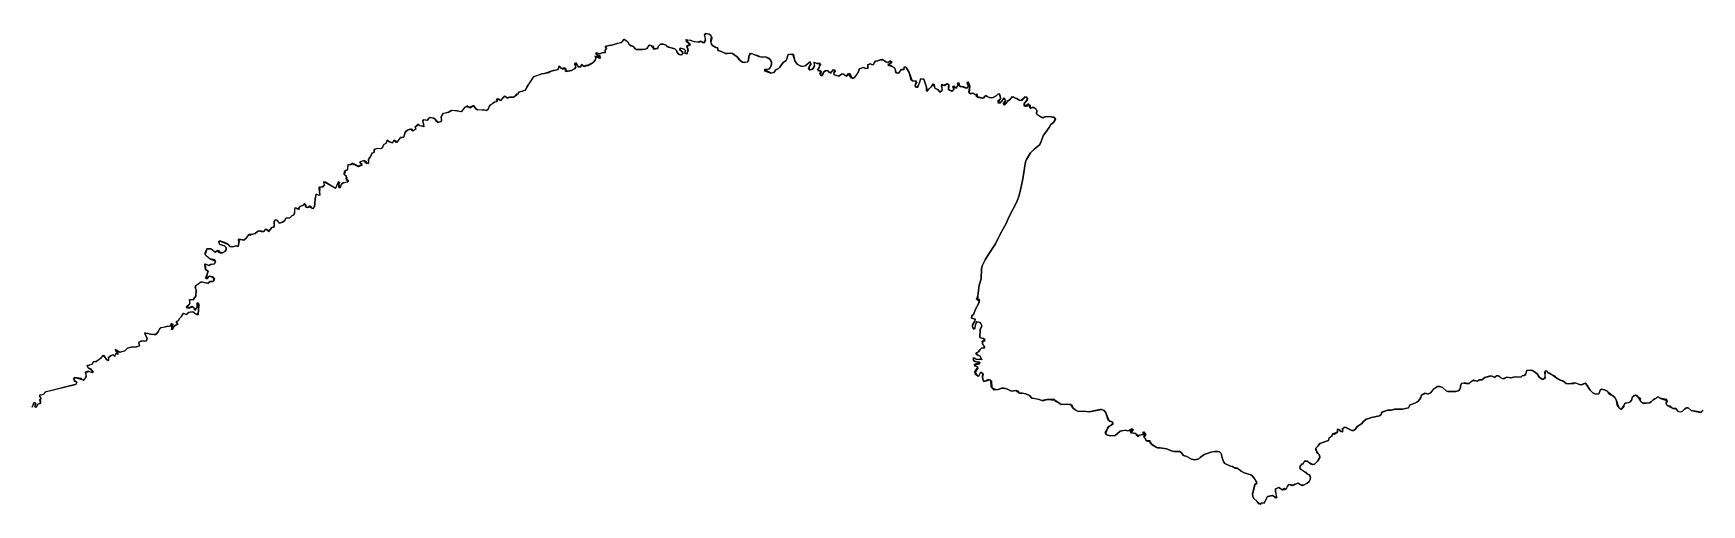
# Model space of a CAD drawing. Extents: x -74 to -34.8, y -33.8 to 5.3.
# Drawn here: x -45.048 to -42.984, y -14.816 to -14.233 of the extents above; entities that cross this region are included whole.
import ezdxf

# ---------------------------------------------------------------- set-up
doc = ezdxf.new("R2010")
doc.units = 0
doc.header["$LTSCALE"] = 2
doc.layers.add('UFEBRASIL', color=7, linetype='Continuous')

msp = doc.modelspace()

# ---------------------------------------------------------------- linework, layer by layer
at = {"layer": 'UFEBRASIL'}
for points in [[(-45.0494, -14.6953), (-45.0468, -14.6897), (-45.0458, -14.6898), (-45.0459, -14.6928), (-45.046, -14.6951), (-45.0438, -14.695), (-45.0424, -14.6916), (-45.0392, -14.6901), (-45.0387, -14.6882), (-45.04, -14.6858), (-45.0382, -14.6842), (-45.0397, -14.6826), (-45.0395, -14.6799), (-45.0374, -14.68), (-45.0353, -14.6795), (-45.0319, -14.6762), (-44.9944, -14.6667), (-44.994, -14.6647), (-44.998, -14.661), (-44.9966, -14.6588), (-44.9879, -14.6613), (-44.9859, -14.6621), (-44.9848, -14.6613), (-44.9826, -14.6577), (-44.9824, -14.652), (-44.9785, -14.6512), (-44.9739, -14.6521), (-44.9755, -14.6498), (-44.9764, -14.6483), (-44.9793, -14.647), (-44.9813, -14.6446), (-44.9806, -14.6435), (-44.9751, -14.6421), (-44.9729, -14.6388), (-44.9702, -14.6389), (-44.966, -14.6358), (-44.9642, -14.6348), (-44.9606, -14.6317), (-44.9599, -14.6321), (-44.9589, -14.6342), (-44.9553, -14.6381), (-44.9545, -14.6367), (-44.9548, -14.634), (-44.9515, -14.6316), (-44.9491, -14.6309), (-44.9465, -14.6324), (-44.946, -14.6292), (-44.943, -14.6287), (-44.9466, -14.6237), (-44.9441, -14.6252), (-44.9401, -14.6276), (-44.9384, -14.6267), (-44.9346, -14.6259), (-44.9315, -14.6226), (-44.9258, -14.6209), (-44.9222, -14.6208), (-44.9192, -14.6199), (-44.9167, -14.6197), (-44.917, -14.6147), (-44.9137, -14.6136), (-44.9102, -14.6139), (-44.908, -14.6134), (-44.9072, -14.6099), (-44.9096, -14.6056), (-44.9095, -14.6033), (-44.9029, -14.6052), (-44.8985, -14.6057), (-44.8965, -14.6055), (-44.8934, -14.6024), (-44.891, -14.5977), (-44.89, -14.5971), (-44.8843, -14.5962), (-44.8817, -14.5953), (-44.8781, -14.5949), (-44.8753, -14.5923), (-44.8753, -14.5929), (-44.877, -14.5992), (-44.8752, -14.5991), (-44.8735, -14.5954), (-44.8715, -14.5941), (-44.8697, -14.5923), (-44.8708, -14.5915), (-44.8708, -14.5894), (-44.8688, -14.5886), (-44.867, -14.5859), (-44.8646, -14.5833), (-44.862, -14.5792), (-44.859, -14.5809), (-44.855, -14.5779), (-44.8507, -14.5776), (-44.8454, -14.5809), (-44.8434, -14.5808), (-44.8437, -14.5773), (-44.8439, -14.5663), (-44.8456, -14.5667), (-44.8457, -14.5725), (-44.8484, -14.575), (-44.8488, -14.573), (-44.8518, -14.5709), (-44.8568, -14.5732), (-44.8588, -14.5715), (-44.8541, -14.5671), (-44.8542, -14.5623), (-44.85, -14.5628), (-44.8486, -14.5601), (-44.8469, -14.558), (-44.8463, -14.5506), (-44.8471, -14.5455), (-44.8425, -14.5416), (-44.8385, -14.5405), (-44.8314, -14.5421), (-44.8291, -14.5399), (-44.8264, -14.5401), (-44.8244, -14.5394), (-44.825, -14.535), (-44.8264, -14.5342), (-44.83, -14.5334), (-44.8339, -14.5364), (-44.8349, -14.5359), (-44.8327, -14.531), (-44.8318, -14.5271), (-44.8347, -14.5253), (-44.8357, -14.5203), (-44.8351, -14.5181), (-44.8309, -14.5203), (-44.8286, -14.5191), (-44.8239, -14.5181), (-44.8226, -14.5148), (-44.8234, -14.5133), (-44.8297, -14.512), (-44.8352, -14.5065), (-44.8355, -14.5046), (-44.8332, -14.4998), (-44.8279, -14.4997), (-44.8225, -14.5036), (-44.82, -14.5015), (-44.819, -14.5017), (-44.8164, -14.5049), (-44.8138, -14.5047), (-44.8108, -14.5031), (-44.8092, -14.5007), (-44.8092, -14.4979), (-44.8115, -14.4959), (-44.8171, -14.4942), (-44.8183, -14.4902), (-44.8156, -14.4907), (-44.8067, -14.4942), (-44.8048, -14.4966), (-44.8013, -14.4973), (-44.7968, -14.4961), (-44.7943, -14.4966), (-44.7933, -14.4903), (-44.7944, -14.4879), (-44.7908, -14.4881), (-44.7876, -14.4889), (-44.7848, -14.4865), (-44.7809, -14.4821), (-44.7798, -14.4828), (-44.778, -14.4817), (-44.7733, -14.4807), (-44.7694, -14.4773), (-44.766, -14.4783), (-44.7628, -14.4782), (-44.7603, -14.4752), (-44.759, -14.4756), (-44.7567, -14.4784), (-44.7546, -14.4753), (-44.7529, -14.4732), (-44.7495, -14.4718), (-44.7498, -14.4659), (-44.7478, -14.4633), (-44.7452, -14.4663), (-44.7434, -14.4677), (-44.7397, -14.4666), (-44.7369, -14.4646), (-44.7352, -14.4614), (-44.7307, -14.4613), (-44.7279, -14.4587), (-44.7257, -14.4576), (-44.7246, -14.4556), (-44.7238, -14.4491), (-44.7229, -14.4488), (-44.7191, -14.451), (-44.7181, -14.4473), (-44.715, -14.4459), (-44.7119, -14.4441), (-44.7107, -14.4451), (-44.7106, -14.4481), (-44.7085, -14.4486), (-44.7043, -14.4471), (-44.7039, -14.4492), (-44.7013, -14.4498), (-44.7002, -14.4471), (-44.6996, -14.4435), (-44.6994, -14.4376), (-44.6982, -14.432), (-44.6935, -14.4331), (-44.6931, -14.4326), (-44.6938, -14.4295), (-44.6942, -14.4235), (-44.694, -14.4228), (-44.6892, -14.4228), (-44.6875, -14.4199), (-44.6884, -14.4167), (-44.6865, -14.4168), (-44.6742, -14.4245), (-44.6732, -14.4238), (-44.6718, -14.4192), (-44.6686, -14.417), (-44.6699, -14.4198), (-44.6693, -14.424), (-44.668, -14.4239), (-44.6667, -14.4196), (-44.6648, -14.4181), (-44.658, -14.4164), (-44.6579, -14.4155), (-44.6607, -14.4133), (-44.6604, -14.4093), (-44.6634, -14.4077), (-44.663, -14.4037), (-44.6623, -14.4026), (-44.6589, -14.4016), (-44.6584, -14.3954), (-44.6559, -14.3956), (-44.6513, -14.3939), (-44.65, -14.3955), (-44.6487, -14.3969), (-44.6446, -14.3966), (-44.6412, -14.3952), (-44.6442, -14.3928), (-44.6421, -14.3911), (-44.6365, -14.3909), (-44.6354, -14.3943), (-44.633, -14.3934), (-44.6334, -14.3896), (-44.6314, -14.3865), (-44.6302, -14.3848), (-44.6286, -14.3808), (-44.6258, -14.3799), (-44.6256, -14.3761), (-44.6225, -14.3755), (-44.6166, -14.3751), (-44.6156, -14.3741), (-44.6142, -14.3708), (-44.6114, -14.3691), (-44.6096, -14.3656), (-44.6074, -14.3672), (-44.6037, -14.3686), (-44.601, -14.3653), (-44.6004, -14.3655), (-44.5974, -14.3679), (-44.5966, -14.3657), (-44.5932, -14.3618), (-44.5918, -14.3619), (-44.5897, -14.3614), (-44.5882, -14.3567), (-44.5871, -14.3544), (-44.5851, -14.3527), (-44.58, -14.3513), (-44.5775, -14.3538), (-44.5745, -14.3509), (-44.5756, -14.3486), (-44.5712, -14.3458), (-44.5698, -14.3475), (-44.5643, -14.3472), (-44.5661, -14.3414), (-44.5646, -14.3397), (-44.5599, -14.3405), (-44.5572, -14.337), (-44.5527, -14.3379), (-44.5508, -14.3394), (-44.5475, -14.3432), (-44.5435, -14.3422), (-44.5427, -14.3405), (-44.5433, -14.3369), (-44.5405, -14.3318), (-44.5338, -14.3307), (-44.5292, -14.3281), (-44.5235, -14.3288), (-44.518, -14.3298), (-44.5138, -14.3245), (-44.5098, -14.3233), (-44.5075, -14.3253), (-44.5034, -14.3223), (-44.5005, -14.3266), (-44.4984, -14.3277), (-44.4915, -14.3275), (-44.4872, -14.3285), (-44.4852, -14.327), (-44.4831, -14.3221), (-44.4796, -14.3196), (-44.4774, -14.3184), (-44.4734, -14.3168), (-44.475, -14.3143), (-44.4722, -14.3142), (-44.4696, -14.3165), (-44.4677, -14.3142), (-44.4672, -14.3124), (-44.4638, -14.3107), (-44.4612, -14.3135), (-44.4589, -14.3119), (-44.4536, -14.312), (-44.4502, -14.3082), (-44.4499, -14.3079), (-44.4479, -14.3085), (-44.4476, -14.3059), (-44.4427, -14.3048), (-44.4389, -14.3028), (-44.4374, -14.2999), (-44.4363, -14.2977), (-44.4324, -14.2926), (-44.4286, -14.2866), (-44.4189, -14.2831), (-44.4154, -14.2827), (-44.4102, -14.2815), (-44.4078, -14.2799), (-44.3986, -14.2777), (-44.3972, -14.2735), (-44.3932, -14.2775), (-44.39, -14.2761), (-44.3893, -14.2775), (-44.3885, -14.2805), (-44.3822, -14.2791), (-44.3785, -14.2772), (-44.3768, -14.2751), (-44.3775, -14.27), (-44.3755, -14.2707), (-44.3737, -14.2747), (-44.3707, -14.2745), (-44.3698, -14.2716), (-44.3663, -14.274), (-44.3628, -14.2731), (-44.3616, -14.2728), (-44.3554, -14.2691), (-44.3529, -14.2662), (-44.3521, -14.2639), (-44.3513, -14.2613), (-44.3472, -14.264), (-44.3462, -14.2614), (-44.3519, -14.2586), (-44.3511, -14.2573), (-44.3495, -14.2575), (-44.3475, -14.2585), (-44.3441, -14.2572), (-44.3402, -14.2567), (-44.3404, -14.254), (-44.339, -14.2518), (-44.3406, -14.2494), (-44.3356, -14.2482), (-44.3326, -14.2479), (-44.3257, -14.2455), (-44.3198, -14.2442), (-44.3165, -14.2403), (-44.3124, -14.2435), (-44.3103, -14.2474), (-44.309, -14.2484), (-44.3053, -14.2496), (-44.3023, -14.2532), (-44.2941, -14.2531), (-44.2908, -14.2527), (-44.2888, -14.2519), (-44.2857, -14.2477), (-44.2844, -14.2477), (-44.281, -14.2513), (-44.2805, -14.2528), (-44.2755, -14.2517), (-44.2745, -14.2489), (-44.272, -14.2466), (-44.2686, -14.2466), (-44.2652, -14.2478), (-44.262, -14.2502), (-44.2544, -14.2521), (-44.2521, -14.2545), (-44.2502, -14.2587), (-44.2456, -14.2596), (-44.2444, -14.2571), (-44.2455, -14.255), (-44.2486, -14.2521), (-44.2463, -14.2515), (-44.2429, -14.2528), (-44.241, -14.2542), (-44.2419, -14.2577), (-44.2387, -14.258), (-44.2376, -14.2523), (-44.2396, -14.2485), (-44.239, -14.248), (-44.2351, -14.2469), (-44.2384, -14.2436), (-44.2406, -14.2407), (-44.2354, -14.2414), (-44.2305, -14.2434), (-44.2242, -14.2439), (-44.2214, -14.2431), (-44.2201, -14.2445), (-44.2181, -14.245), (-44.2162, -14.2402), (-44.2176, -14.2344), (-44.2153, -14.2332), (-44.2118, -14.2341), (-44.209, -14.2372), (-44.2087, -14.2391), (-44.2098, -14.2446), (-44.2091, -14.2467), (-44.2076, -14.2482), (-44.2036, -14.2506), (-44.2012, -14.2511), (-44.2013, -14.2545), (-44.1978, -14.255), (-44.1915, -14.258), (-44.1892, -14.2581), (-44.1853, -14.2576), (-44.1829, -14.2582), (-44.1769, -14.2627), (-44.1733, -14.2669), (-44.1704, -14.2687), (-44.1681, -14.2692), (-44.1643, -14.2683), (-44.1633, -14.2666), (-44.1626, -14.2612), (-44.16, -14.2576), (-44.1565, -14.2592), (-44.1505, -14.2616), (-44.1484, -14.2623), (-44.1408, -14.2626), (-44.136, -14.2656), (-44.1348, -14.2686), (-44.1349, -14.2713), (-44.136, -14.2749), (-44.1385, -14.2776), (-44.1436, -14.2785), (-44.1432, -14.2796), (-44.1356, -14.2822), (-44.131, -14.2809), (-44.1295, -14.2781), (-44.1262, -14.2765), (-44.1243, -14.275), (-44.1201, -14.2693), (-44.1166, -14.2668), (-44.1156, -14.2646), (-44.114, -14.2594), (-44.1126, -14.2587), (-44.1082, -14.259), (-44.1073, -14.2591), (-44.106, -14.2673), (-44.1028, -14.2713), (-44.0994, -14.2735), (-44.0969, -14.274), (-44.092, -14.2729), (-44.0869, -14.2684), (-44.086, -14.2715), (-44.0883, -14.2745), (-44.0883, -14.2781), (-44.0865, -14.2784), (-44.0839, -14.2774), (-44.0816, -14.2738), (-44.0816, -14.2724), (-44.0818, -14.2687), (-44.0786, -14.2703), (-44.0745, -14.2706), (-44.074, -14.2716), (-44.0755, -14.2735), (-44.0756, -14.2757), (-44.0772, -14.2792), (-44.0732, -14.2803), (-44.0731, -14.2812), (-44.0747, -14.2848), (-44.072, -14.2858), (-44.0712, -14.2829), (-44.0703, -14.281), (-44.0669, -14.2792), (-44.064, -14.2799), (-44.0613, -14.2824), (-44.0584, -14.2783), (-44.0562, -14.2785), (-44.0557, -14.2796), (-44.0578, -14.2824), (-44.0571, -14.2843), (-44.0513, -14.2861), (-44.048, -14.2837), (-44.0466, -14.2834), (-44.0445, -14.2843), (-44.0415, -14.2862), (-44.0384, -14.2823), (-44.0346, -14.289), (-44.0325, -14.2881), (-44.0285, -14.2831), (-44.027, -14.2805), (-44.0258, -14.2766), (-44.0213, -14.2755), (-44.0179, -14.2766), (-44.0151, -14.2752), (-44.0155, -14.2715), (-44.0128, -14.271), (-44.0083, -14.2717), (-44.0076, -14.2697), (-44.0062, -14.2674), (-44.0033, -14.267), (-44.0003, -14.2658), (-43.9966, -14.2657), (-43.9934, -14.2684), (-43.9912, -14.269), (-43.9864, -14.2676), (-43.9864, -14.2697), (-43.9906, -14.2726), (-43.9856, -14.274), (-43.9826, -14.2758), (-43.9813, -14.2784), (-43.9808, -14.2821), (-43.9769, -14.2819), (-43.9737, -14.2776), (-43.9706, -14.2775), (-43.9696, -14.274), (-43.9682, -14.2755), (-43.9646, -14.2817), (-43.9608, -14.2919), (-43.9575, -14.2919), (-43.955, -14.2934), (-43.957, -14.2973), (-43.9561, -14.2997), (-43.9536, -14.2995), (-43.9518, -14.2945), (-43.9499, -14.2893), (-43.9463, -14.29), (-43.9428, -14.2999), (-43.9421, -14.3051), (-43.9402, -14.3021), (-43.9376, -14.2998), (-43.9334, -14.2961), (-43.933, -14.2993), (-43.9321, -14.3013), (-43.9291, -14.3026), (-43.9264, -14.3057), (-43.9237, -14.3034), (-43.9236, -14.3018), (-43.9239, -14.296), (-43.9208, -14.2978), (-43.9173, -14.2956), (-43.9153, -14.297), (-43.9153, -14.2985), (-43.9158, -14.3024), (-43.9151, -14.3036), (-43.91, -14.3039), (-43.9092, -14.3011), (-43.9091, -14.2981), (-43.9065, -14.3009), (-43.9053, -14.3003), (-43.9045, -14.298), (-43.9035, -14.2936), (-43.9017, -14.2987), (-43.8973, -14.299), (-43.8925, -14.301), (-43.8915, -14.2986), (-43.892, -14.2933), (-43.8905, -14.2951), (-43.8894, -14.2985), (-43.8903, -14.3066), (-43.8885, -14.3078), (-43.8857, -14.307), (-43.882, -14.3091), (-43.8806, -14.3079), (-43.8803, -14.3091), (-43.8804, -14.3121), (-43.8763, -14.313), (-43.8735, -14.3135), (-43.8718, -14.3129), (-43.87, -14.31), (-43.8678, -14.3113), (-43.8641, -14.3127), (-43.8603, -14.3125), (-43.8568, -14.3105), (-43.8541, -14.3078), (-43.8521, -14.3088), (-43.8514, -14.3136), (-43.8523, -14.3149), (-43.8549, -14.3191), (-43.8514, -14.3191), (-43.85, -14.3174), (-43.8467, -14.3131), (-43.8453, -14.3163), (-43.8457, -14.3177), (-43.8479, -14.3212), (-43.8459, -14.3216), (-43.8439, -14.3193), (-43.8431, -14.3173), (-43.8401, -14.3152), (-43.8356, -14.3112), (-43.8336, -14.313), (-43.8313, -14.3139), (-43.8284, -14.3157), (-43.8246, -14.3158), (-43.8203, -14.3116), (-43.8182, -14.3135), (-43.8185, -14.3162), (-43.8223, -14.3202), (-43.821, -14.3234), (-43.8194, -14.3233), (-43.8147, -14.3216), (-43.8148, -14.326), (-43.8124, -14.3249), (-43.8087, -14.3255), (-43.8064, -14.329), (-43.8068, -14.3325), (-43.8055, -14.334), (-43.7988, -14.3378), (-43.7948, -14.336), (-43.7903, -14.3361), (-43.7872, -14.3368), (-43.784, -14.3372), (-43.7832, -14.3392), (-43.7858, -14.3434), (-43.7891, -14.3458), (-43.791, -14.3497), (-43.7986, -14.3597), (-43.8009, -14.367), (-43.8023, -14.3698), (-43.8036, -14.3715), (-43.8097, -14.3764), (-43.8143, -14.3808), (-43.8194, -14.3893), (-43.8203, -14.3919), (-43.8236, -14.413), (-43.8271, -14.4289), (-43.8297, -14.4375), (-43.832, -14.443), (-43.8391, -14.4565), (-43.8418, -14.4625), (-43.8444, -14.4683), (-43.8518, -14.4813), (-43.8577, -14.4935), (-43.8677, -14.509), (-43.8703, -14.5131), (-43.8739, -14.5206), (-43.8748, -14.5245), (-43.8754, -14.5367), (-43.8778, -14.5447), (-43.8793, -14.5577), (-43.8798, -14.5629), (-43.8772, -14.5633), (-43.8786, -14.5677), (-43.8823, -14.5743), (-43.8846, -14.5798), (-43.8872, -14.5831), (-43.8872, -14.5852), (-43.8826, -14.5867), (-43.8831, -14.5889), (-43.8859, -14.5937), (-43.886, -14.5957), (-43.8854, -14.5979), (-43.8826, -14.5983), (-43.8824, -14.5938), (-43.8806, -14.5897), (-43.8792, -14.5897), (-43.8767, -14.5908), (-43.8745, -14.5947), (-43.8749, -14.5964), (-43.8764, -14.5994), (-43.8769, -14.6092), (-43.8748, -14.6103), (-43.8725, -14.6107), (-43.8711, -14.6138), (-43.8743, -14.6157), (-43.8734, -14.6174), (-43.871, -14.6221), (-43.8722, -14.6227), (-43.8747, -14.6222), (-43.8771, -14.6244), (-43.8788, -14.6271), (-43.8818, -14.6294), (-43.8806, -14.6308), (-43.8766, -14.6325), (-43.8746, -14.6368), (-43.8789, -14.6365), (-43.8814, -14.6359), (-43.8858, -14.6354), (-43.8849, -14.6378), (-43.8826, -14.639), (-43.8771, -14.6403), (-43.8779, -14.6421), (-43.884, -14.6439), (-43.8837, -14.6445), (-43.8798, -14.645), (-43.8795, -14.6477), (-43.8812, -14.6497), (-43.8831, -14.654), (-43.8807, -14.656), (-43.8781, -14.6571), (-43.8759, -14.6523), (-43.8733, -14.6536), (-43.8728, -14.6549), (-43.8736, -14.658), (-43.8731, -14.6606), (-43.8719, -14.6636), (-43.8643, -14.6615), (-43.8627, -14.6631), (-43.8621, -14.6712), (-43.8579, -14.673), (-43.8539, -14.6737), (-43.8496, -14.6721), (-43.8469, -14.6721), (-43.8429, -14.6731), (-43.8402, -14.6742), (-43.838, -14.6757), (-43.832, -14.675), (-43.8287, -14.6778), (-43.8281, -14.6782), (-43.8244, -14.6782), (-43.8201, -14.6789), (-43.8157, -14.681), (-43.8127, -14.6841), (-43.8107, -14.6845), (-43.8035, -14.6859), (-43.7989, -14.6875), (-43.7938, -14.6861), (-43.7841, -14.6866), (-43.7836, -14.688), (-43.7793, -14.6901), (-43.7762, -14.6922), (-43.768, -14.6918), (-43.7633, -14.6927), (-43.7621, -14.6962), (-43.7591, -14.6987), (-43.7555, -14.7008), (-43.7486, -14.7005), (-43.7418, -14.7011), (-43.7263, -14.6982), (-43.7233, -14.6995), (-43.721, -14.7023), (-43.7169, -14.7126), (-43.7138, -14.7137), (-43.712, -14.7165), (-43.7146, -14.7181), (-43.7173, -14.7188), (-43.7196, -14.7209), (-43.7197, -14.724), (-43.7215, -14.7282), (-43.7199, -14.7295), (-43.7156, -14.7307), (-43.7097, -14.7304), (-43.7034, -14.7253), (-43.7011, -14.7245), (-43.6971, -14.7237), (-43.6959, -14.7239), (-43.6922, -14.7248), (-43.6869, -14.7226), (-43.6902, -14.7273), (-43.6888, -14.7269), (-43.6868, -14.7276), (-43.6841, -14.7281), (-43.6831, -14.729), (-43.6811, -14.7322), (-43.6795, -14.7301), (-43.6772, -14.7295), (-43.6735, -14.7286), (-43.6744, -14.7258), (-43.6721, -14.7278), (-43.6722, -14.7299), (-43.6742, -14.7325), (-43.6719, -14.7344), (-43.671, -14.7369), (-43.666, -14.7382), (-43.6651, -14.741), (-43.659, -14.7449), (-43.657, -14.7458), (-43.6539, -14.7456), (-43.6461, -14.7471), (-43.6388, -14.7499), (-43.6365, -14.7504), (-43.63, -14.7504), (-43.6281, -14.7516), (-43.625, -14.7553), (-43.6208, -14.7563), (-43.615, -14.7599), (-43.6112, -14.7605), (-43.6061, -14.7595), (-43.6044, -14.7575), (-43.5993, -14.7539), (-43.5908, -14.7509), (-43.5872, -14.7502), (-43.5863, -14.7501), (-43.5831, -14.7502), (-43.5806, -14.7508), (-43.5786, -14.7526), (-43.5766, -14.7593), (-43.5751, -14.7634), (-43.5738, -14.7652), (-43.5669, -14.7685), (-43.5646, -14.7687), (-43.5611, -14.7709), (-43.5571, -14.7717), (-43.5538, -14.7747), (-43.5498, -14.7767), (-43.5416, -14.7791), (-43.5399, -14.7804), (-43.5372, -14.7835), (-43.5344, -14.7898), (-43.5369, -14.792), (-43.5396, -14.803), (-43.5392, -14.8057), (-43.5379, -14.8084), (-43.5343, -14.8118), (-43.5298, -14.8159), (-43.5283, -14.8137), (-43.5252, -14.814), (-43.5212, -14.8059), (-43.514, -14.8048), (-43.5098, -14.8076), (-43.5094, -14.8062), (-43.5112, -14.7995), (-43.5112, -14.7966), (-43.5069, -14.7949), (-43.5022, -14.7976), (-43.4994, -14.7974), (-43.4974, -14.7964), (-43.4964, -14.7931), (-43.4943, -14.7908), (-43.4893, -14.7914), (-43.487, -14.7903), (-43.4866, -14.7902), (-43.4826, -14.7896), (-43.4784, -14.7921), (-43.4764, -14.7918), (-43.4719, -14.7893), (-43.4697, -14.7873), (-43.4683, -14.7848), (-43.4681, -14.7823), (-43.4694, -14.7788), (-43.4726, -14.7778), (-43.4753, -14.7753), (-43.4798, -14.7725), (-43.481, -14.7703), (-43.4796, -14.7672), (-43.4791, -14.7656), (-43.4768, -14.7657), (-43.4753, -14.7622), (-43.4722, -14.7624), (-43.4651, -14.7665), (-43.4628, -14.7659), (-43.4587, -14.7616), (-43.4563, -14.7577), (-43.4568, -14.7548), (-43.4606, -14.7496), (-43.4615, -14.7483), (-43.4613, -14.7462), (-43.4583, -14.7433), (-43.4562, -14.7402), (-43.4458, -14.7367), (-43.4448, -14.7332), (-43.441, -14.7304), (-43.4398, -14.7282), (-43.4383, -14.7288), (-43.4346, -14.7264), (-43.4343, -14.725), (-43.4341, -14.7228), (-43.4326, -14.723), (-43.4308, -14.7257), (-43.4275, -14.7248), (-43.4287, -14.7222), (-43.4253, -14.72), (-43.4242, -14.7201), (-43.4194, -14.723), (-43.4167, -14.7243), (-43.4147, -14.7242), (-43.4125, -14.7231), (-43.4101, -14.7193), (-43.405, -14.7161), (-43.4025, -14.7132), (-43.399, -14.7102), (-43.3959, -14.7095), (-43.3924, -14.708), (-43.3826, -14.706), (-43.3806, -14.7046), (-43.379, -14.7014), (-43.3775, -14.7014), (-43.3728, -14.6991), (-43.3681, -14.6992), (-43.3637, -14.6979), (-43.3542, -14.6981), (-43.3465, -14.6961), (-43.3446, -14.6924), (-43.3388, -14.6905), (-43.3362, -14.6893), (-43.3343, -14.6877), (-43.3325, -14.6855), (-43.3316, -14.6836), (-43.3305, -14.6801), (-43.3268, -14.6782), (-43.3254, -14.6783), (-43.3224, -14.679), (-43.3197, -14.678), (-43.3185, -14.677), (-43.3162, -14.6741), (-43.3156, -14.6726), (-43.3131, -14.6716), (-43.3112, -14.6697), (-43.3081, -14.67), (-43.3047, -14.6713), (-43.3002, -14.6752), (-43.2981, -14.6761), (-43.2883, -14.6761), (-43.2854, -14.6751), (-43.2837, -14.6739), (-43.2825, -14.6712), (-43.2825, -14.6686), (-43.2806, -14.6659), (-43.277, -14.6648), (-43.2748, -14.666), (-43.2716, -14.6661), (-43.2688, -14.6634), (-43.2661, -14.6615), (-43.2636, -14.6628), (-43.2614, -14.6634), (-43.2592, -14.6617), (-43.2561, -14.6615), (-43.2523, -14.6588), (-43.2435, -14.6565), (-43.2397, -14.6587), (-43.2379, -14.6568), (-43.2349, -14.6568), (-43.2325, -14.6593), (-43.2289, -14.6605), (-43.2251, -14.6584), (-43.2206, -14.6591), (-43.2149, -14.6578), (-43.2077, -14.6584), (-43.2061, -14.6568), (-43.2032, -14.6561), (-43.2016, -14.6543), (-43.2003, -14.6501), (-43.1987, -14.6496), (-43.1962, -14.6495), (-43.1934, -14.6501), (-43.1907, -14.6516), (-43.1876, -14.6542), (-43.1847, -14.6587), (-43.1813, -14.6609), (-43.1792, -14.661), (-43.1776, -14.6582), (-43.1773, -14.6507), (-43.175, -14.6511), (-43.1741, -14.6528), (-43.1724, -14.653), (-43.1643, -14.6589), (-43.1632, -14.6598), (-43.1592, -14.6621), (-43.1558, -14.663), (-43.1515, -14.6663), (-43.1484, -14.6666), (-43.1423, -14.6661), (-43.1403, -14.6652), (-43.133, -14.668), (-43.1313, -14.6674), (-43.1275, -14.6657), (-43.1271, -14.6663), (-43.1219, -14.6744), (-43.1185, -14.6776), (-43.1163, -14.6789), (-43.1111, -14.679), (-43.1102, -14.6777), (-43.1096, -14.6746), (-43.108, -14.6732), (-43.104, -14.6739), (-43.1011, -14.6755), (-43.0985, -14.6793), (-43.094, -14.6814), (-43.0915, -14.6833), (-43.0894, -14.6872), (-43.0873, -14.6938), (-43.0862, -14.6963), (-43.0832, -14.6981), (-43.0823, -14.6968), (-43.0798, -14.693), (-43.0788, -14.6899), (-43.0741, -14.6896), (-43.0723, -14.6888), (-43.0706, -14.6867), (-43.0696, -14.6826), (-43.0664, -14.6806), (-43.0647, -14.6807), (-43.0603, -14.6868), (-43.0592, -14.6883), (-43.0557, -14.6909), (-43.0486, -14.6902), (-43.0465, -14.689), (-43.0439, -14.6863), (-43.0421, -14.6851), (-43.0383, -14.6828), (-43.0355, -14.6844), (-43.0338, -14.6852), (-43.0262, -14.6874), (-43.0279, -14.6909), (-43.0268, -14.6935), (-43.023, -14.6939), (-43.0197, -14.697), (-43.016, -14.697), (-43.0134, -14.7004), (-43.0098, -14.7014), (-43.0074, -14.7), (-43.0053, -14.6977), (-43.0028, -14.6963), (-43.0006, -14.6964), (-42.9971, -14.6994), (-42.9854, -14.7022), (-42.9839, -14.7014)], [(-42.9823, -14.6997), (-42.9854, -14.7022), (-42.9869, -14.701), (-42.9971, -14.6994), (-43.0006, -14.6964), (-43.0028, -14.6963), (-43.0053, -14.6977), (-43.0082, -14.7006), (-43.0109, -14.7017), (-43.0134, -14.7004), (-43.016, -14.697), (-43.0197, -14.697), (-43.0248, -14.6945), (-43.0268, -14.6935), (-43.0278, -14.6905), (-43.0269, -14.686), (-43.0355, -14.6844), (-43.0383, -14.6828), (-43.0395, -14.6838), (-43.0421, -14.6851), (-43.0439, -14.6863), (-43.0465, -14.689), (-43.0486, -14.6902), (-43.0572, -14.6906), (-43.0603, -14.6868), (-43.0594, -14.6853), (-43.0664, -14.6806), (-43.0681, -14.681), (-43.0696, -14.6826), (-43.0706, -14.6867), (-43.0723, -14.6888), (-43.0741, -14.6896), (-43.0799, -14.6911), (-43.0804, -14.6947), (-43.0832, -14.6981), (-43.0839, -14.6983), (-43.0862, -14.6963), (-43.0885, -14.6924), (-43.0894, -14.6872), (-43.0915, -14.6833), (-43.094, -14.6814), (-43.099, -14.6777), (-43.1011, -14.6755), (-43.104, -14.6739), (-43.108, -14.6732), (-43.1096, -14.6746), (-43.1111, -14.679), (-43.1127, -14.6793), (-43.1163, -14.6789), (-43.1185, -14.6776), (-43.1219, -14.6744), (-43.1275, -14.6657), (-43.1293, -14.6661), (-43.133, -14.668), (-43.1349, -14.6679), (-43.1403, -14.6652), (-43.1437, -14.6657), (-43.1484, -14.6666), (-43.1515, -14.6663), (-43.1558, -14.663), (-43.1592, -14.6621), (-43.1643, -14.6589), (-43.165, -14.6573), (-43.1741, -14.6528), (-43.175, -14.6511), (-43.1773, -14.6507), (-43.1784, -14.6521), (-43.1778, -14.6595), (-43.1792, -14.661), (-43.1813, -14.6609), (-43.1847, -14.6587), (-43.1876, -14.6542), (-43.1907, -14.6516), (-43.1934, -14.6501), (-43.1962, -14.6495), (-43.2003, -14.6501), (-43.2008, -14.6507), (-43.2016, -14.6543), (-43.2032, -14.6561), (-43.2061, -14.6568), (-43.2077, -14.6584), (-43.2149, -14.6578), (-43.2206, -14.6591), (-43.2251, -14.6584), (-43.2298, -14.6604), (-43.2325, -14.6593), (-43.2357, -14.6566), (-43.2379, -14.6568), (-43.2403, -14.6587), (-43.2451, -14.6565), (-43.2523, -14.6588), (-43.2561, -14.6615), (-43.2592, -14.6617), (-43.2614, -14.6634), (-43.2636, -14.6628), (-43.2671, -14.663), (-43.2697, -14.6647), (-43.2716, -14.6661), (-43.2748, -14.666), (-43.2784, -14.6662), (-43.2806, -14.6659), (-43.2825, -14.6686), (-43.2825, -14.6712), (-43.2837, -14.6739), (-43.2854, -14.6751), (-43.2883, -14.6761), (-43.2981, -14.6761), (-43.3002, -14.6752), (-43.3047, -14.6713), (-43.3081, -14.67), (-43.3112, -14.6697), (-43.3131, -14.6716), (-43.3162, -14.6741), (-43.3175, -14.6751), (-43.3197, -14.678), (-43.3224, -14.679), (-43.3233, -14.6792), (-43.3268, -14.6782), (-43.3279, -14.6793), (-43.3312, -14.6811), (-43.3316, -14.6836), (-43.3325, -14.6855), (-43.3343, -14.6877), (-43.3362, -14.6893), (-43.3388, -14.6905), (-43.3454, -14.6931), (-43.3465, -14.6961), (-43.3542, -14.6981), (-43.364, -14.698), (-43.3681, -14.6992), (-43.3728, -14.6991), (-43.379, -14.7014), (-43.3805, -14.7022), (-43.3806, -14.7046), (-43.3826, -14.706), (-43.3924, -14.708), (-43.3959, -14.7095), (-43.399, -14.7102), (-43.4025, -14.7132), (-43.405, -14.7161), (-43.4101, -14.7193), (-43.4125, -14.7231), (-43.4147, -14.7242), (-43.4167, -14.7243), (-43.4194, -14.723), (-43.4253, -14.72), (-43.4267, -14.7205), (-43.4286, -14.723), (-43.4282, -14.7264), (-43.4308, -14.7257), (-43.4341, -14.7228), (-43.4349, -14.723), (-43.4346, -14.7264), (-43.4363, -14.7266), (-43.4398, -14.7282), (-43.4405, -14.7283), (-43.442, -14.7319), (-43.4448, -14.7332), (-43.4458, -14.7367), (-43.4562, -14.7402), (-43.4583, -14.7433), (-43.4613, -14.7462), (-43.4606, -14.7496), (-43.4603, -14.7513), (-43.4568, -14.7548), (-43.4563, -14.7577), (-43.4587, -14.7616), (-43.4628, -14.7659), (-43.4669, -14.7662), (-43.4722, -14.7624), (-43.4753, -14.7622), (-43.4768, -14.7657), (-43.4796, -14.7672), (-43.4813, -14.7679), (-43.481, -14.7703), (-43.4798, -14.7725), (-43.4738, -14.7757), (-43.4726, -14.7778), (-43.4687, -14.7795), (-43.4681, -14.7823), (-43.4683, -14.7848), (-43.4697, -14.7873), (-43.4719, -14.7893), (-43.4764, -14.7918), (-43.4801, -14.7914), (-43.4835, -14.7894), (-43.4893, -14.7925), (-43.4901, -14.7926), (-43.4953, -14.7912), (-43.4964, -14.7931), (-43.4985, -14.7974), (-43.5005, -14.796), (-43.5034, -14.7976), (-43.5069, -14.7949), (-43.5112, -14.7966), (-43.5112, -14.7995), (-43.5098, -14.8076), (-43.5108, -14.8079), (-43.5154, -14.8046), (-43.5212, -14.8059), (-43.5252, -14.814), (-43.5283, -14.8137), (-43.5314, -14.8153), (-43.5343, -14.8118), (-43.5379, -14.8084), (-43.5392, -14.8057), (-43.5396, -14.803), (-43.5369, -14.7906), (-43.5339, -14.7887), (-43.5372, -14.7835), (-43.5399, -14.7804), (-43.5416, -14.7791), (-43.5498, -14.7767), (-43.5538, -14.7747), (-43.5586, -14.771), (-43.5626, -14.7699), (-43.5646, -14.7687), (-43.5669, -14.7685), (-43.5738, -14.7652), (-43.5751, -14.7634), (-43.5766, -14.7593), (-43.5786, -14.7526), (-43.5806, -14.7508), (-43.5831, -14.7502), (-43.5863, -14.7501), (-43.5908, -14.7509), (-43.5993, -14.7539), (-43.6044, -14.7575), (-43.6061, -14.7595), (-43.6112, -14.7605), (-43.615, -14.7599), (-43.6208, -14.7563), (-43.625, -14.7553), (-43.6281, -14.7516), (-43.63, -14.7504), (-43.6365, -14.7504), (-43.6388, -14.7499), (-43.6461, -14.7471), (-43.6539, -14.7456), (-43.657, -14.7458), (-43.659, -14.7449), (-43.6662, -14.7398), (-43.6664, -14.7371), (-43.671, -14.7369), (-43.6719, -14.7344), (-43.6739, -14.7316), (-43.6719, -14.7291), (-43.6732, -14.7264), (-43.6759, -14.7267), (-43.6738, -14.7295), (-43.6772, -14.7295), (-43.6795, -14.7301), (-43.6826, -14.7314), (-43.6841, -14.7281), (-43.6868, -14.7276), (-43.6888, -14.7275), (-43.6902, -14.7273), (-43.69, -14.7254), (-43.6884, -14.7219), (-43.6941, -14.7251), (-43.6971, -14.7237), (-43.6979, -14.7242), (-43.7011, -14.7245), (-43.7034, -14.7253), (-43.7097, -14.7304), (-43.7156, -14.7307), (-43.7199, -14.7295), (-43.7218, -14.7269), (-43.7197, -14.724), (-43.7177, -14.7207), (-43.7156, -14.7186), (-43.714, -14.717), (-43.7122, -14.715), (-43.7138, -14.7137), (-43.7181, -14.7114), (-43.721, -14.7023), (-43.7233, -14.6995), (-43.7263, -14.6982), (-43.7282, -14.6985), (-43.7418, -14.7011), (-43.7486, -14.7005), (-43.7555, -14.7008), (-43.7591, -14.6987), (-43.7621, -14.6962), (-43.7645, -14.6921), (-43.768, -14.6918), (-43.7762, -14.6922), (-43.7793, -14.6901), (-43.7841, -14.6866), (-43.7857, -14.6857), (-43.7938, -14.6861), (-43.8005, -14.6873), (-43.8035, -14.6859), (-43.8127, -14.6841), (-43.8157, -14.681), (-43.8201, -14.6789), (-43.8244, -14.6782), (-43.8287, -14.6778), (-43.8287, -14.6761), (-43.832, -14.675), (-43.838, -14.6757), (-43.8402, -14.6742), (-43.8429, -14.6731), (-43.8469, -14.6721), (-43.8496, -14.6721), (-43.8555, -14.6739), (-43.8592, -14.6743), (-43.8629, -14.6698), (-43.8633, -14.6623), (-43.8661, -14.6612), (-43.8719, -14.6636), (-43.8731, -14.6606), (-43.8736, -14.658), (-43.8733, -14.6536), (-43.8759, -14.6523), (-43.8765, -14.6529), (-43.8791, -14.658), (-43.8812, -14.6542), (-43.8835, -14.6525), (-43.8811, -14.6486), (-43.8793, -14.6461), (-43.8817, -14.6452), (-43.8837, -14.643), (-43.8834, -14.6423), (-43.8771, -14.6403), (-43.8775, -14.6397), (-43.8826, -14.639), (-43.8849, -14.6378), (-43.8843, -14.6342), (-43.8814, -14.6359), (-43.8789, -14.6365), (-43.8748, -14.6352), (-43.8766, -14.6325), (-43.8818, -14.6294), (-43.8809, -14.628), (-43.8788, -14.6271), (-43.8771, -14.6244), (-43.8747, -14.6222), (-43.871, -14.6221), (-43.8709, -14.6208), (-43.8734, -14.6174), (-43.8739, -14.6139), (-43.8703, -14.612), (-43.8725, -14.6107), (-43.8748, -14.6103), (-43.8769, -14.6092), (-43.8764, -14.5994), (-43.8745, -14.5947), (-43.875, -14.5932), (-43.8767, -14.5908), (-43.8806, -14.5897), (-43.8814, -14.5901), (-43.8824, -14.5938), (-43.884, -14.5995), (-43.8854, -14.5979), (-43.886, -14.5957), (-43.8859, -14.5937), (-43.8831, -14.5889), (-43.8826, -14.5867), (-43.8872, -14.5852), (-43.8868, -14.582), (-43.8846, -14.5798), (-43.8823, -14.5743), (-43.8786, -14.5677), (-43.8772, -14.5621), (-43.8813, -14.5624), (-43.8793, -14.5577), (-43.8778, -14.5447), (-43.8754, -14.5367), (-43.8748, -14.5245), (-43.8739, -14.5206), (-43.8703, -14.5131), (-43.8677, -14.509), (-43.8577, -14.4935), (-43.8518, -14.4813), (-43.8444, -14.4683), (-43.8418, -14.4625), (-43.8391, -14.4565), (-43.832, -14.443), (-43.8297, -14.4375), (-43.8271, -14.4289), (-43.8236, -14.413), (-43.8203, -14.3919), (-43.8194, -14.3893), (-43.8143, -14.3808), (-43.8097, -14.3764), (-43.8036, -14.3715), (-43.8023, -14.3698), (-43.8009, -14.367), (-43.7986, -14.3597), (-43.791, -14.3497), (-43.7891, -14.3458), (-43.7858, -14.3434), (-43.7832, -14.3392), (-43.7851, -14.3367), (-43.7872, -14.3368), (-43.7903, -14.3361), (-43.796, -14.3362), (-43.8001, -14.3378), (-43.8055, -14.334), (-43.8068, -14.3325), (-43.8066, -14.328), (-43.8099, -14.325), (-43.8124, -14.3249), (-43.8152, -14.3254), (-43.8162, -14.3205), (-43.821, -14.3234), (-43.8223, -14.323), (-43.8223, -14.3202), (-43.818, -14.3147), (-43.819, -14.3122), (-43.8215, -14.3118), (-43.8263, -14.3162), (-43.8284, -14.3157), (-43.8313, -14.3139), (-43.8336, -14.313), (-43.8372, -14.3118), (-43.8401, -14.3152), (-43.8431, -14.3173), (-43.8439, -14.3193), (-43.8472, -14.3217), (-43.8475, -14.3195), (-43.8453, -14.3163), (-43.8467, -14.3131), (-43.8479, -14.3135), (-43.85, -14.3174), (-43.8525, -14.3194), (-43.8552, -14.3171), (-43.8514, -14.3136), (-43.8513, -14.3126), (-43.8527, -14.3079), (-43.8548, -14.3082), (-43.8568, -14.3105), (-43.8615, -14.3129), (-43.8641, -14.3127), (-43.8678, -14.3113), (-43.87, -14.31), (-43.8735, -14.3135), (-43.8753, -14.3129), (-43.8776, -14.3121), (-43.8809, -14.3118), (-43.8806, -14.3079), (-43.882, -14.3091), (-43.8827, -14.3092), (-43.8857, -14.307), (-43.8896, -14.3075), (-43.8906, -14.3053), (-43.8894, -14.2985), (-43.8905, -14.2951), (-43.8932, -14.294), (-43.8915, -14.2986), (-43.8935, -14.3014), (-43.8992, -14.2994), (-43.9023, -14.2981), (-43.9048, -14.2947), (-43.9045, -14.298), (-43.9065, -14.3009), (-43.9073, -14.3008), (-43.9107, -14.299), (-43.9091, -14.3026), (-43.9116, -14.305), (-43.9158, -14.3024), (-43.9159, -14.3005), (-43.9153, -14.297), (-43.9173, -14.2956), (-43.9185, -14.2961), (-43.9218, -14.2978), (-43.9248, -14.2977), (-43.9237, -14.3034), (-43.9245, -14.3049), (-43.9278, -14.3049), (-43.9291, -14.3026), (-43.9321, -14.3013), (-43.933, -14.2993), (-43.9351, -14.2957), (-43.9376, -14.2998), (-43.9402, -14.3021), (-43.9429, -14.3047), (-43.9428, -14.2999), (-43.9463, -14.29), (-43.9509, -14.29), (-43.9518, -14.2945), (-43.9545, -14.2998), (-43.9568, -14.2989), (-43.9566, -14.2958), (-43.9553, -14.2922), (-43.959, -14.2924), (-43.9619, -14.291), (-43.9646, -14.2817), (-43.9682, -14.2755), (-43.9712, -14.275), (-43.9709, -14.2781), (-43.9746, -14.2781), (-43.9779, -14.2827), (-43.9813, -14.2812), (-43.9813, -14.2784), (-43.9826, -14.2758), (-43.9856, -14.274), (-43.9903, -14.2714), (-43.9864, -14.2697), (-43.9873, -14.2673), (-43.9912, -14.269), (-43.9934, -14.2684), (-43.9976, -14.2654), (-44.0003, -14.2658), (-44.0033, -14.267), (-44.0062, -14.2674), (-44.0076, -14.2697), (-44.0093, -14.2723), (-44.0128, -14.271), (-44.0161, -14.2728), (-44.0154, -14.2765), (-44.0179, -14.2766), (-44.0213, -14.2755), (-44.0263, -14.2774), (-44.027, -14.2805), (-44.0297, -14.2841), (-44.0325, -14.2881), (-44.0357, -14.2885), (-44.0398, -14.2828), (-44.0427, -14.2861), (-44.0457, -14.2838), (-44.048, -14.2837), (-44.0513, -14.2861), (-44.0571, -14.2843), (-44.0573, -14.2812), (-44.0562, -14.2785), (-44.0584, -14.2783), (-44.0592, -14.28), (-44.0629, -14.282), (-44.0647, -14.2794), (-44.0684, -14.2797), (-44.0703, -14.281), (-44.0712, -14.2845), (-44.0734, -14.2857), (-44.0749, -14.2829), (-44.0732, -14.2803), (-44.0744, -14.2793), (-44.078, -14.2782), (-44.0756, -14.2757), (-44.0755, -14.2735), (-44.0745, -14.2706), (-44.0757, -14.2701), (-44.0786, -14.2703), (-44.0825, -14.269), (-44.0816, -14.2738), (-44.0824, -14.2754), (-44.0839, -14.2774), (-44.0883, -14.2781), (-44.0889, -14.2767), (-44.0883, -14.2745), (-44.0856, -14.2704), (-44.0869, -14.2684), (-44.0936, -14.2736), (-44.0969, -14.274), (-44.0994, -14.2735), (-44.1028, -14.2713), (-44.106, -14.2673), (-44.1082, -14.259), (-44.1096, -14.2596), (-44.114, -14.2594), (-44.1145, -14.26), (-44.1156, -14.2646), (-44.1166, -14.2668), (-44.1201, -14.2693), (-44.1243, -14.275), (-44.1262, -14.2765), (-44.1295, -14.2781), (-44.1323, -14.2821), (-44.1356, -14.2822), (-44.1434, -14.2778), (-44.1426, -14.2774), (-44.1372, -14.2772), (-44.136, -14.2749), (-44.1349, -14.2713), (-44.1348, -14.2686), (-44.1373, -14.2642), (-44.1408, -14.2626), (-44.1486, -14.2623), (-44.1512, -14.2608), (-44.1565, -14.2592), (-44.1615, -14.2582), (-44.1626, -14.2612), (-44.1633, -14.2666), (-44.165, -14.2689), (-44.1681, -14.2692), (-44.1704, -14.2687), (-44.1749, -14.2659), (-44.1769, -14.2627), (-44.1829, -14.2582), (-44.1853, -14.2576), (-44.1892, -14.2581), (-44.1915, -14.258), (-44.1978, -14.255), (-44.2013, -14.2545), (-44.2012, -14.2511), (-44.2036, -14.2506), (-44.2076, -14.2482), (-44.2091, -14.2467), (-44.2098, -14.2426), (-44.209, -14.2372), (-44.2099, -14.2356), (-44.2118, -14.2341), (-44.2169, -14.2333), (-44.2177, -14.2357), (-44.2163, -14.242), (-44.2181, -14.245), (-44.2214, -14.2431), (-44.2224, -14.2429), (-44.2258, -14.244), (-44.2313, -14.2431), (-44.2354, -14.2414), (-44.2406, -14.2425), (-44.2375, -14.2453), (-44.2356, -14.2483), (-44.2399, -14.2493), (-44.2395, -14.2502), (-44.2376, -14.2543), (-44.2398, -14.2589), (-44.2419, -14.2577), (-44.241, -14.2542), (-44.2429, -14.2528), (-44.2475, -14.2516), (-44.2487, -14.2541), (-44.2448, -14.2557), (-44.2446, -14.2583), (-44.2475, -14.2601), (-44.2512, -14.2573), (-44.2521, -14.2545), (-44.2544, -14.2521), (-44.2632, -14.2497), (-44.2652, -14.2478), (-44.2686, -14.2466), (-44.272, -14.2466), (-44.2745, -14.2489), (-44.2766, -14.2524), (-44.281, -14.2513), (-44.2804, -14.2494), (-44.2857, -14.2477), (-44.2868, -14.2486), (-44.2888, -14.2519), (-44.2908, -14.2527), (-44.2941, -14.2531), (-44.3037, -14.2526), (-44.3053, -14.2496), (-44.3103, -14.2474), (-44.3113, -14.2463), (-44.3124, -14.2435), (-44.3178, -14.2407), (-44.3208, -14.2448), (-44.3257, -14.2455), (-44.3326, -14.2479), (-44.3356, -14.2482), (-44.3406, -14.2494), (-44.339, -14.2518), (-44.3404, -14.254), (-44.3412, -14.2573), (-44.3441, -14.2572), (-44.3475, -14.2585), (-44.3511, -14.2573), (-44.3519, -14.2586), (-44.3507, -14.2596), (-44.346, -14.2633), (-44.3482, -14.2639), (-44.3532, -14.2615), (-44.3521, -14.2639), (-44.3529, -14.2662), (-44.3554, -14.2691), (-44.3628, -14.2731), (-44.3644, -14.2728), (-44.3663, -14.274), (-44.3698, -14.2716), (-44.3707, -14.2745), (-44.3746, -14.274), (-44.3762, -14.2698), (-44.3787, -14.271), (-44.3768, -14.2751), (-44.3785, -14.2772), (-44.3822, -14.2791), (-44.3895, -14.2805), (-44.39, -14.2761), (-44.391, -14.2758), (-44.3946, -14.2772), (-44.3979, -14.2747), (-44.3994, -14.2783), (-44.4043, -14.2792), (-44.4078, -14.2799), (-44.412, -14.2816), (-44.4154, -14.2827), (-44.4189, -14.2831), (-44.4296, -14.2875), (-44.4336, -14.2937), (-44.4363, -14.2977), (-44.4399, -14.3037), (-44.4427, -14.3048), (-44.4476, -14.3059), (-44.4479, -14.3085), (-44.4502, -14.3082), (-44.4503, -14.3101), (-44.4536, -14.312), (-44.4589, -14.3119), (-44.4626, -14.3127), (-44.4655, -14.3107), (-44.4677, -14.3142), (-44.469, -14.3155), (-44.4696, -14.3165), (-44.4739, -14.314), (-44.4755, -14.3161), (-44.474, -14.3178), (-44.4774, -14.3184), (-44.4796, -14.3196), (-44.4841, -14.3236), (-44.4852, -14.327), (-44.4883, -14.3286), (-44.493, -14.3281), (-44.4984, -14.3277), (-44.5005, -14.3266), (-44.5034, -14.3223), (-44.5094, -14.3252), (-44.5108, -14.3227), (-44.5138, -14.3245), (-44.5189, -14.3302), (-44.5235, -14.3288), (-44.5309, -14.3287), (-44.5338, -14.3307), (-44.5418, -14.3326), (-44.5433, -14.3369), (-44.5435, -14.3422), (-44.5451, -14.3431), (-44.5488, -14.3427), (-44.5508, -14.3394), (-44.5527, -14.3379), (-44.5582, -14.3376), (-44.5613, -14.3409), (-44.5656, -14.3401), (-44.566, -14.343), (-44.5646, -14.3486), (-44.5698, -14.3475), (-44.5723, -14.3456), (-44.5756, -14.3486), (-44.5749, -14.3518), (-44.5786, -14.3541), (-44.5818, -14.3515), (-44.5851, -14.3527), (-44.5871, -14.3544), (-44.5882, -14.3567), (-44.5897, -14.3614), (-44.5932, -14.3618), (-44.5943, -14.3627), (-44.5966, -14.3657), (-44.5992, -14.3681), (-44.601, -14.3653), (-44.6025, -14.3662), (-44.6037, -14.3686), (-44.6074, -14.3672), (-44.6107, -14.3654), (-44.6114, -14.3691), (-44.6142, -14.3708), (-44.6166, -14.3751), (-44.6183, -14.376), (-44.6225, -14.3755), (-44.6266, -14.3774), (-44.6266, -14.3805), (-44.629, -14.3818), (-44.6302, -14.3848), (-44.6328, -14.3876), (-44.6334, -14.3896), (-44.6336, -14.3945), (-44.6369, -14.3938), (-44.6381, -14.3902), (-44.6438, -14.3919), (-44.6431, -14.3942), (-44.6411, -14.3962), (-44.6458, -14.3981), (-44.65, -14.3955), (-44.6518, -14.396), (-44.6525, -14.3936), (-44.6559, -14.3956), (-44.6589, -14.3958), (-44.6598, -14.4023), (-44.663, -14.4037), (-44.6622, -14.4049), (-44.6634, -14.4077), (-44.6602, -14.411), (-44.6603, -14.4145), (-44.658, -14.4164), (-44.6592, -14.4171), (-44.6648, -14.4181), (-44.6667, -14.4196), (-44.6693, -14.424), (-44.6701, -14.4228), (-44.6699, -14.4198), (-44.6702, -14.4163), (-44.6718, -14.4192), (-44.6742, -14.4245), (-44.6755, -14.4241), (-44.6884, -14.4167), (-44.6888, -14.4171), (-44.6878, -14.4215), (-44.691, -14.4231), (-44.6942, -14.4235), (-44.6933, -14.4251), (-44.6938, -14.4295), (-44.6935, -14.4331), (-44.6953, -14.4331), (-44.6982, -14.432), (-44.6994, -14.4376), (-44.6996, -14.4435), (-44.7002, -14.4471), (-44.7023, -14.4499), (-44.7044, -14.4486), (-44.7053, -14.4466), (-44.7085, -14.4486), (-44.7106, -14.4481), (-44.7119, -14.4441), (-44.7129, -14.444), (-44.715, -14.4459), (-44.7181, -14.4473), (-44.721, -14.4507), (-44.7238, -14.4491), (-44.7247, -14.4504), (-44.7246, -14.4556), (-44.7257, -14.4576), (-44.7279, -14.4587), (-44.7307, -14.4613), (-44.7361, -14.4622), (-44.7369, -14.4646), (-44.7397, -14.4666), (-44.7434, -14.4677), (-44.746, -14.4647), (-44.7491, -14.464), (-44.7498, -14.4659), (-44.7503, -14.4731), (-44.7529, -14.4732), (-44.7552, -14.4766), (-44.7575, -14.4779), (-44.7603, -14.4752), (-44.7611, -14.4756), (-44.7628, -14.4782), (-44.7675, -14.4772), (-44.7707, -14.478), (-44.7733, -14.4807), (-44.778, -14.4817), (-44.7809, -14.4821), (-44.782, -14.4826), (-44.7848, -14.4865), (-44.7876, -14.4889), (-44.7908, -14.4881), (-44.7944, -14.4879), (-44.7933, -14.4903), (-44.7943, -14.4966), (-44.7968, -14.4961), (-44.8013, -14.4973), (-44.8048, -14.4966), (-44.8083, -14.493), (-44.817, -14.4899), (-44.8187, -14.4915), (-44.8171, -14.4942), (-44.8115, -14.4959), (-44.8092, -14.4979), (-44.8092, -14.5007), (-44.8108, -14.5031), (-44.8138, -14.5047), (-44.8174, -14.5046), (-44.82, -14.5015), (-44.8225, -14.5036), (-44.8235, -14.5038), (-44.8279, -14.4997), (-44.8332, -14.4998), (-44.8352, -14.5065), (-44.8346, -14.5075), (-44.8289, -14.5125), (-44.8226, -14.5148), (-44.8239, -14.5181), (-44.8251, -14.5187), (-44.8286, -14.5191), (-44.8309, -14.5203), (-44.8363, -14.5185), (-44.8349, -14.521), (-44.8347, -14.5253), (-44.8318, -14.5271), (-44.8327, -14.531), (-44.8339, -14.5364), (-44.8324, -14.5363), (-44.83, -14.5334), (-44.825, -14.535), (-44.8238, -14.5365), (-44.8244, -14.5394), (-44.8264, -14.5401), (-44.8291, -14.5399), (-44.8329, -14.5425), (-44.8399, -14.5404), (-44.8425, -14.5416), (-44.8482, -14.5469), (-44.8463, -14.5506), (-44.8469, -14.558), (-44.8486, -14.5601), (-44.85, -14.5628), (-44.855, -14.5626), (-44.8541, -14.5671), (-44.8586, -14.5724), (-44.8553, -14.5732), (-44.8501, -14.5711), (-44.8484, -14.575), (-44.8475, -14.5755), (-44.8457, -14.5725), (-44.8439, -14.5663), (-44.8433, -14.568), (-44.8437, -14.5773), (-44.8454, -14.5809), (-44.8469, -14.5803), (-44.8507, -14.5776), (-44.8563, -14.5785), (-44.859, -14.5809), (-44.8626, -14.5795), (-44.8646, -14.5833), (-44.867, -14.5859), (-44.8688, -14.5886), (-44.8708, -14.5894), (-44.8697, -14.5923), (-44.8692, -14.5934), (-44.8715, -14.5941), (-44.8735, -14.5954), (-44.877, -14.5992), (-44.8764, -14.5974), (-44.8766, -14.5921), (-44.8772, -14.5924), (-44.8795, -14.5959), (-44.8817, -14.5953), (-44.8843, -14.5962), (-44.891, -14.5977), (-44.8921, -14.5992), (-44.8934, -14.6024), (-44.8965, -14.6055), (-44.8985, -14.6057), (-44.9029, -14.6052), (-44.9102, -14.6036), (-44.9096, -14.6056), (-44.9072, -14.6099), (-44.908, -14.6134), (-44.9102, -14.6139), (-44.9137, -14.6136), (-44.9176, -14.6159), (-44.9167, -14.6197), (-44.9205, -14.6211), (-44.9236, -14.6211), (-44.9258, -14.6209), (-44.9315, -14.6226), (-44.9346, -14.6259), (-44.9401, -14.6276), (-44.9414, -14.6277), (-44.9441, -14.6252), (-44.9468, -14.6251), (-44.943, -14.6302), (-44.9467, -14.6295), (-44.947, -14.6327), (-44.9491, -14.6309), (-44.9515, -14.6316), (-44.9548, -14.634), (-44.9553, -14.6381), (-44.9568, -14.6368), (-44.9589, -14.6342), (-44.9606, -14.6317), (-44.9623, -14.6319), (-44.9642, -14.6348), (-44.9672, -14.6373), (-44.9709, -14.6388), (-44.9739, -14.6396), (-44.9751, -14.6421), (-44.9813, -14.6446), (-44.981, -14.6456), (-44.9793, -14.647), (-44.9755, -14.6498), (-44.9739, -14.6521), (-44.9749, -14.6531), (-44.98, -14.6511), (-44.9838, -14.6522), (-44.9826, -14.6577), (-44.9859, -14.6621), (-44.9879, -14.6613), (-44.9881, -14.66), (-44.9966, -14.6588), (-44.9976, -14.6629), (-44.994, -14.6647), (-44.9957, -14.6678), (-45.0331, -14.6767), (-45.0353, -14.6795), (-45.0374, -14.68), (-45.0403, -14.6805), (-45.0397, -14.6826), (-45.0381, -14.6852), (-45.0404, -14.6867), (-45.0392, -14.6901), (-45.04, -14.6911), (-45.0424, -14.6916), (-45.045, -14.6959), (-45.0461, -14.6941), (-45.0445, -14.6915), (-45.0468, -14.6897), (-45.0477, -14.6905), (-45.0494, -14.6953)]]:
    msp.add_lwpolyline(points, dxfattribs=at)

doc.saveas('drawing.dxf')
